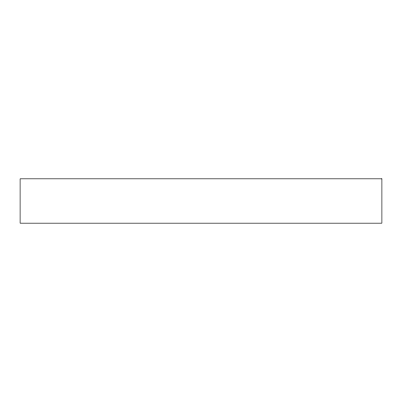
<?xml version="1.0" encoding="UTF-8"?>
<svg xmlns="http://www.w3.org/2000/svg" width="402" height="402" viewBox="0 0 402 402"><rect width="100%" height="100%" fill="white"/><g stroke="black" fill="none" stroke-linecap="round" stroke-linejoin="round"><path stroke-width="0.6" d="M381.9 178.835L20.1 178.835L20.1 223.165L381.9 223.165L381.9 178.835"/></g></svg>
